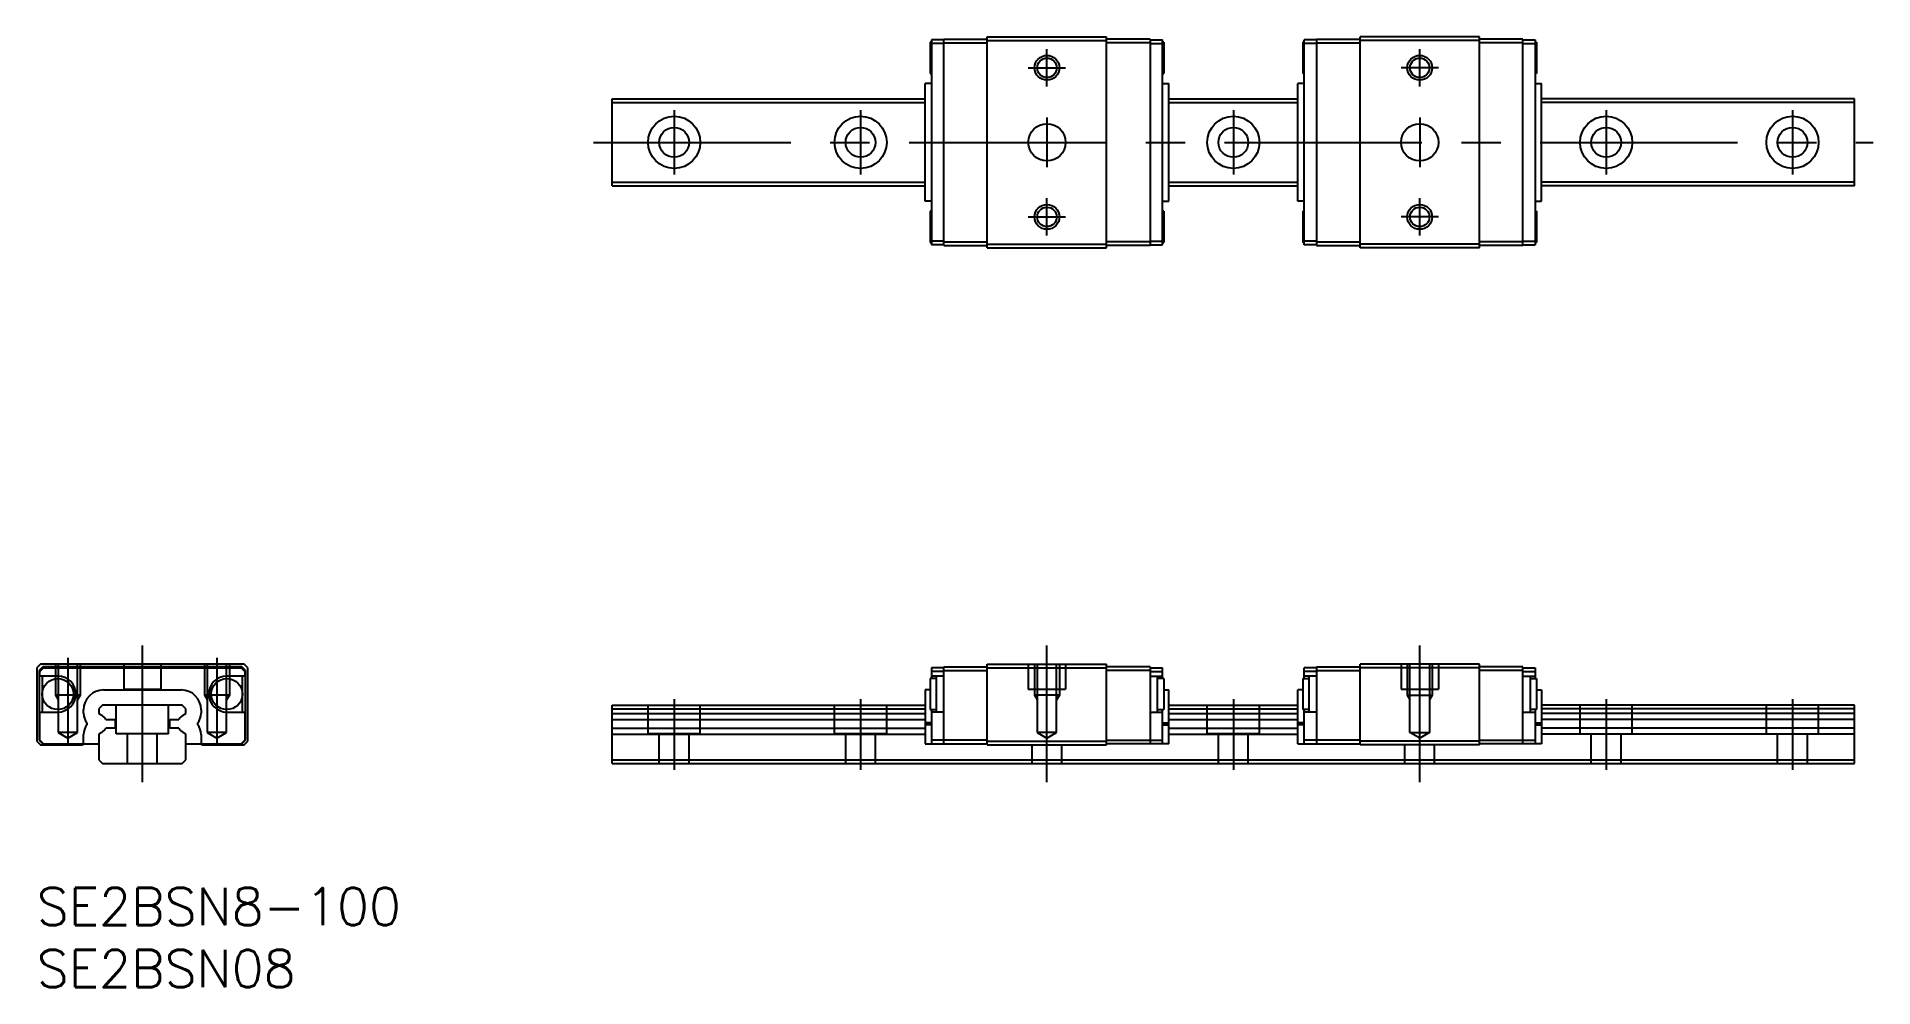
# Model space of a CAD drawing. Extents: x 0 to 148, y -8 to 68.
import ezdxf

# ---------------------------------------------------------------- set-up
doc = ezdxf.new("R2010")
doc.units = 0
doc.header["$LTSCALE"] = 0.5
doc.linetypes.add('CENTER', pattern=[50.8, 31.75, -6.35, 6.35, -6.35])
doc.linetypes.add('DASHED', pattern=[19.05, 12.7, -6.35])
for name, color, linetype in [('MSM_CENTER', 1, 'CENTER'), ('MSM_CONTINUOUS', 7, 'CONTINUOUS'), ('MSM_DASHED', 4, 'DASHED'), ('MSM_NARROW', 5, 'CONTINUOUS'), ('MSM_PART_NUMBER', 7, 'CONTINUOUS')]:
    doc.layers.add(name, color=color, linetype=linetype)
doc.styles.get("Standard").update_dxf_attribs({"font": 'txt.shx', "height": 1, "bigfont": 'bigfont.shx'})

# ---------------------------------------------------------------- blocks, each defined once
blk = doc.blocks.new('*U2')
at = {"layer": 'MSM_PART_NUMBER'}
blk.add_text('SE2BSN8-100', height=3, dxfattribs=at).set_placement((0, -3))
blk = doc.blocks.new('*U3')
at = {"layer": 'MSM_PART_NUMBER'}
blk.add_text('SE2BSN08', height=3, dxfattribs=at).set_placement((0, -8))

msp = doc.modelspace()

# ---------------------------------------------------------------- linework, layer by layer
at = {"layer": 'MSM_CENTER'}
for p, q in [((81.3, 64.5), (81.3, 67.5)), ((111.3, 64.5), (111.3, 67.5)), ((79.8, 66), (82.8, 66)), ((112.8, 66), (109.8, 66)), ((51.3, 62.6), (51.3, 57.4)), ((66.3, 62.6), (66.3, 57.4)), ((96.3, 62.6), (96.3, 57.4)), ((126.3, 62.6), (126.3, 57.4)), ((141.3, 62.6), (141.3, 57.4)), ((81.3, 62), (81.3, 58)), ((111.3, 62), (111.3, 58)), ((44.8, 60), (147.8, 60)), ((81.3, 52.5), (81.3, 55.5)), ((111.3, 52.5), (111.3, 55.5)), ((79.8, 54), (82.8, 54)), ((112.8, 54), (109.8, 54)), ((8.5, 8.5), (8.5, 19.5)), ((81.3, 8.5), (81.3, 19.5)), ((111.3, 8.5), (111.3, 19.5)), ((2.5, 18.5), (2.5, 11.55)), ((14.5, 18.5), (14.5, 11.55)), ((51.3, 15.2), (51.3, 9.5)), ((66.3, 15.2), (66.3, 9.5)), ((96.3, 15.2), (96.3, 9.5)), ((126.3, 15.2), (126.3, 9.5)), ((141.3, 15.2), (141.3, 9.5))]:
    msp.add_line(p, q, dxfattribs=at)
at = {"layer": 'MSM_CONTINUOUS'}
for p, q in [((71.9, 68.05), (71.9, 65.55)), ((72, 68.05), (71.9, 68.05)), ((72, 68.25), (72, 51.75)), ((73, 68.25), (72, 68.25)), ((73, 51.7), (73, 68.3)), ((73, 68.3), (76.5, 68.3)), ((73, 68), (76.5, 68)), ((76.5, 68.5), (86.1, 68.5)), ((76.5, 51.5), (76.5, 68.5)), ((76.5, 68.2), (86.1, 68.2)), ((86.1, 51.5), (86.1, 68.5)), ((89.6, 68.3), (86.1, 68.3)), ((89.6, 68), (86.1, 68)), ((89.6, 68.3), (89.6, 51.7)), ((89.6, 68.25), (90.6, 68.25)), ((90.6, 51.75), (90.6, 68.25)), ((90.7, 68.05), (90.6, 68.05)), ((90.7, 68.05), (90.7, 65.55)), ((101.9, 68.05), (101.9, 65.55)), ((101.9, 68.05), (102, 68.05)), ((103, 68.25), (102, 68.25)), ((102, 51.75), (102, 68.25)), ((103, 68.3), (103, 51.7)), ((103, 68.3), (106.5, 68.3)), ((103, 68), (106.5, 68)), ((106.5, 51.5), (106.5, 68.5)), ((116.1, 68.5), (106.5, 68.5)), ((116.1, 68.2), (106.5, 68.2)), ((116.1, 51.5), (116.1, 68.5)), ((119.6, 68.3), (116.1, 68.3)), ((119.6, 68), (116.1, 68)), ((119.6, 51.7), (119.6, 68.3)), ((119.6, 68.25), (120.6, 68.25)), ((120.6, 68.25), (120.6, 51.75)), ((120.6, 68.05), (120.7, 68.05)), ((120.7, 68.05), (120.7, 65.55)), ((73, 67.95), (72, 67.95)), ((89.6, 67.95), (90.6, 67.95)), ((103, 67.95), (102, 67.95)), ((119.6, 67.95), (120.6, 67.95)), ((71.9, 65.55), (72, 65.55)), ((90.6, 65.55), (90.7, 65.55)), ((102, 65.55), (101.9, 65.55)), ((120.7, 65.55), (120.6, 65.55)), ((72, 64.73), (71.5, 64.73)), ((71.5, 55.27), (71.5, 64.73)), ((90.6, 64.73), (91.1, 64.73)), ((91.1, 55.27), (91.1, 64.73)), ((102, 64.73), (101.5, 64.73)), ((101.5, 55.27), (101.5, 64.73)), ((120.6, 64.73), (121.1, 64.73)), ((121.1, 55.27), (121.1, 64.73)), ((46.3, 63.5), (71.5, 63.5)), ((46.3, 56.5), (46.3, 63.5)), ((46.3, 63.2), (71.5, 63.2)), ((91.1, 63.5), (101.5, 63.5)), ((91.1, 63.2), (101.5, 63.2)), ((146.3, 63.5), (121.1, 63.5)), ((146.3, 63.2), (121.1, 63.2)), ((146.3, 56.5), (146.3, 63.5)), ((46.3, 56.8), (71.5, 56.8)), ((46.3, 56.5), (71.5, 56.5)), ((91.1, 56.8), (101.5, 56.8)), ((91.1, 56.5), (101.5, 56.5)), ((146.3, 56.8), (121.1, 56.8)), ((146.3, 56.5), (121.1, 56.5)), ((72, 55.27), (71.5, 55.27)), ((90.6, 55.27), (91.1, 55.27)), ((102, 55.27), (101.5, 55.27)), ((120.6, 55.27), (121.1, 55.27)), ((71.9, 54.45), (71.9, 51.95)), ((72, 54.45), (71.9, 54.45)), ((90.7, 54.45), (90.6, 54.45)), ((90.7, 54.45), (90.7, 51.95)), ((101.9, 54.45), (101.9, 51.95)), ((101.9, 54.45), (102, 54.45)), ((120.6, 54.45), (120.7, 54.45)), ((120.7, 54.45), (120.7, 51.95)), ((71.9, 51.95), (72, 51.95)), ((73, 52.05), (72, 52.05)), ((73, 51.75), (72, 51.75)), ((73, 52), (76.5, 52)), ((76.5, 51.8), (86.1, 51.8)), ((89.6, 52), (86.1, 52)), ((89.6, 52.05), (90.6, 52.05)), ((89.6, 51.75), (90.6, 51.75)), ((90.6, 51.95), (90.7, 51.95)), ((102, 51.95), (101.9, 51.95)), ((103, 52.05), (102, 52.05)), ((103, 51.75), (102, 51.75)), ((103, 52), (106.5, 52)), ((116.1, 51.8), (106.5, 51.8)), ((119.6, 52), (116.1, 52)), ((119.6, 52.05), (120.6, 52.05)), ((119.6, 51.75), (120.6, 51.75)), ((120.7, 51.95), (120.6, 51.95)), ((73, 51.7), (76.5, 51.7)), ((76.5, 51.5), (86.1, 51.5)), ((89.6, 51.7), (86.1, 51.7)), ((103, 51.7), (106.5, 51.7)), ((116.1, 51.5), (106.5, 51.5)), ((119.6, 51.7), (116.1, 51.7)), ((0.3, 18), (0, 17.7)), ((0.5, 17.8), (0.2, 17.5)), ((16.7, 18), (0.3, 18)), ((16.5, 17.8), (0.5, 17.8)), ((16.8, 17.5), (16.5, 17.8)), ((17, 17.7), (16.7, 18)), ((73, 11.6), (73, 17.8)), ((73, 17.8), (76.5, 17.8)), ((76.5, 18), (86.1, 18)), ((76.5, 11.5), (76.5, 18)), ((86.1, 11.5), (86.1, 18)), ((89.6, 17.8), (86.1, 17.8)), ((89.6, 17.8), (89.6, 11.6)), ((103, 17.8), (103, 11.6)), ((103, 17.8), (106.5, 17.8)), ((106.5, 11.5), (106.5, 18)), ((116.1, 18), (106.5, 18)), ((116.1, 11.5), (116.1, 18)), ((119.6, 17.8), (116.1, 17.8)), ((119.6, 11.6), (119.6, 17.8)), ((0, 17.7), (0, 11.8)), ((0.2, 17.5), (0.2, 11.9)), ((0.25, 17.4), (0.55, 17.7)), ((0.25, 17.05), (0.25, 17.4)), ((1.7, 17.05), (0.25, 17.05)), ((0.45, 17.05), (0.45, 14.15)), ((0.55, 17.7), (16.45, 17.7)), ((16.75, 17.05), (15.3, 17.05)), ((16.45, 17.7), (16.75, 17.4)), ((16.55, 14.15), (16.55, 17.05)), ((16.75, 17.4), (16.75, 17.05)), ((16.8, 11.9), (16.8, 17.5)), ((17, 11.8), (17, 17.7)), ((72.4, 16.85), (71.9, 16.85)), ((71.9, 16.85), (71.9, 14.35)), ((72, 17.7), (72, 16.85)), ((73, 17.7), (72, 17.7)), ((73, 17.4), (72, 17.4)), ((73, 17.05), (72, 17.05)), ((72.4, 14.15), (72.4, 17.05)), ((73, 17.5), (76.5, 17.5)), ((76.5, 17.7), (86.1, 17.7)), ((89.6, 17.5), (86.1, 17.5)), ((89.6, 17.7), (90.6, 17.7)), ((89.6, 17.4), (90.6, 17.4)), ((89.6, 17.05), (90.6, 17.05)), ((90.2, 14.15), (90.2, 17.05)), ((90.7, 16.85), (90.2, 16.85)), ((90.6, 16.85), (90.6, 17.7)), ((90.7, 16.85), (90.7, 14.35)), ((101.9, 16.85), (102.4, 16.85)), ((101.9, 16.85), (101.9, 14.35)), ((102, 16.85), (102, 17.7)), ((103, 17.7), (102, 17.7)), ((103, 17.4), (102, 17.4)), ((103, 17.05), (102, 17.05)), ((102.4, 14.15), (102.4, 17.05)), ((103, 17.5), (106.5, 17.5)), ((116.1, 17.7), (106.5, 17.7)), ((119.6, 17.5), (116.1, 17.5)), ((119.6, 17.7), (120.6, 17.7)), ((119.6, 17.4), (120.6, 17.4)), ((119.6, 17.05), (120.6, 17.05)), ((120.2, 14.15), (120.2, 17.05)), ((120.2, 16.85), (120.7, 16.85)), ((120.6, 17.7), (120.6, 16.85)), ((120.7, 16.85), (120.7, 14.35)), ((5.37, 15.93), (11.63, 15.93)), ((71.9, 15.93), (71.5, 15.93)), ((71.5, 15.93), (71.5, 11.6)), ((90.7, 15.93), (91.1, 15.93)), ((91.1, 11.6), (91.1, 15.93)), ((101.5, 11.6), (101.5, 15.93)), ((101.9, 15.93), (101.5, 15.93)), ((120.7, 15.93), (121.1, 15.93)), ((121.1, 15.93), (121.1, 11.6)), ((0.25, 14.15), (1.7, 14.15)), ((0.25, 11.9), (0.25, 14.15)), ((3.77, 14.07), (3.77, 14.33)), ((5.3, 14.7), (5, 14.4)), ((5, 14.4), (5, 14.03)), ((5, 14.03), (5.23, 13.9)), ((11.7, 14.7), (5.3, 14.7)), ((5.57, 13.55), (6.3, 13.55)), ((6.3, 13.55), (6.3, 12.85)), ((10.7, 12.85), (10.7, 13.55)), ((10.7, 13.55), (11.43, 13.55)), ((12, 14.4), (11.7, 14.7)), ((11.77, 13.9), (12, 14.03)), ((12, 14.03), (12, 14.4)), ((13.23, 14.33), (13.23, 14.07)), ((15.3, 14.15), (16.75, 14.15)), ((16.75, 14.15), (16.75, 11.9)), ((46.3, 14.7), (71.5, 14.7)), ((46.3, 10), (46.3, 14.7)), ((46.3, 14.4), (71.5, 14.4)), ((46.3, 14.03), (71.5, 14.03)), ((46.3, 13.55), (71.5, 13.55)), ((71.9, 14.35), (72.4, 14.35)), ((72, 14.35), (72, 11.6)), ((73, 14.15), (72, 14.15)), ((89.6, 14.15), (90.6, 14.15)), ((90.2, 14.35), (90.7, 14.35)), ((90.6, 11.6), (90.6, 14.35)), ((91.1, 14.7), (101.5, 14.7)), ((91.1, 14.4), (101.5, 14.4)), ((91.1, 14.03), (101.5, 14.03)), ((91.1, 13.55), (101.5, 13.55)), ((102.4, 14.35), (101.9, 14.35)), ((102, 11.6), (102, 14.35)), ((103, 14.15), (102, 14.15)), ((119.6, 14.15), (120.6, 14.15)), ((120.7, 14.35), (120.2, 14.35)), ((120.6, 14.35), (120.6, 11.6)), ((146.3, 14.7), (121.1, 14.7)), ((146.3, 14.4), (121.1, 14.4)), ((146.3, 14.03), (121.1, 14.03)), ((146.3, 13.55), (121.1, 13.55)), ((146.3, 10), (146.3, 14.7)), ((0.2, 11.9), (0.5, 11.6)), ((0.55, 11.6), (0.25, 11.9)), ((3.77, 11.6), (3.77, 12.33)), ((4.05, 13.13), (4.05, 13.27)), ((5.23, 12.5), (5, 12.37)), ((5, 12.37), (5, 10.3)), ((6.3, 12.85), (5.57, 12.85)), ((11.43, 12.85), (10.7, 12.85)), ((12, 12.37), (11.77, 12.5)), ((12, 10.3), (12, 12.37)), ((12.95, 13.27), (12.95, 13.13)), ((13.23, 12.33), (13.23, 11.6)), ((16.75, 11.9), (16.45, 11.6)), ((16.5, 11.6), (16.8, 11.9)), ((46.3, 12.85), (71.5, 12.85)), ((46.3, 12.37), (71.5, 12.37)), ((72, 13.27), (71.5, 13.27)), ((72, 13.13), (71.5, 13.13)), ((76.5, 11.9), (72, 11.9)), ((86.1, 11.9), (90.6, 11.9)), ((90.6, 13.27), (91.1, 13.27)), ((90.6, 13.13), (91.1, 13.13)), ((91.1, 12.85), (101.5, 12.85)), ((91.1, 12.37), (101.5, 12.37)), ((102, 13.27), (101.5, 13.27)), ((102, 13.13), (101.5, 13.13)), ((106.5, 11.9), (102, 11.9)), ((116.1, 11.9), (120.6, 11.9)), ((120.6, 13.27), (121.1, 13.27)), ((120.6, 13.13), (121.1, 13.13)), ((146.3, 12.85), (121.1, 12.85)), ((146.3, 12.37), (121.1, 12.37)), ((0, 11.8), (0.3, 11.5)), ((0.3, 11.5), (3.63, 11.5)), ((0.5, 11.6), (5, 11.6)), ((3.63, 11.5), (3.84, 11.6)), ((12, 11.6), (16.5, 11.6)), ((13.16, 11.6), (13.37, 11.5)), ((13.37, 11.5), (16.7, 11.5)), ((16.7, 11.5), (17, 11.8)), ((71.5, 11.6), (76.45, 11.6)), ((76.45, 11.6), (76.45, 11.65)), ((76.45, 11.65), (76.5, 11.65)), ((76.5, 11.8), (86.1, 11.8)), ((76.5, 11.5), (86.1, 11.5)), ((86.15, 11.65), (86.1, 11.65)), ((86.15, 11.65), (86.15, 11.6)), ((91.1, 11.6), (86.15, 11.6)), ((101.5, 11.6), (106.45, 11.6)), ((106.45, 11.65), (106.5, 11.65)), ((106.45, 11.65), (106.45, 11.6)), ((116.1, 11.8), (106.5, 11.8)), ((116.1, 11.5), (106.5, 11.5)), ((116.15, 11.65), (116.1, 11.65)), ((116.15, 11.6), (116.15, 11.65)), ((121.1, 11.6), (116.15, 11.6)), ((5, 10.3), (5.3, 10)), ((5.3, 10), (11.7, 10)), ((11.7, 10), (12, 10.3)), ((46.3, 10.3), (146.3, 10.3)), ((46.3, 10), (146.3, 10))]:
    msp.add_line(p, q, dxfattribs=at)
for centre, radius in [((81.3, 66), 0.784), ((111.3, 66), 0.784), ((51.3, 60), 2.1), ((66.3, 60), 2.1), ((96.3, 60), 2.1), ((126.3, 60), 2.1), ((141.3, 60), 2.1), ((51.3, 60), 1.2), ((66.3, 60), 1.2), ((81.3, 60), 1.5), ((96.3, 60), 1.2), ((111.3, 60), 1.5), ((126.3, 60), 1.2), ((141.3, 60), 1.2), ((81.3, 54), 0.784), ((111.3, 54), 0.784), ((1.7, 15.6), 1.25), ((15.3, 15.6), 1.25)]:
    msp.add_circle(centre, radius, dxfattribs=at)
for centre, radius, start, end in [((1.7, 15.6), 1.45, 270, 90), ((15.3, 15.6), 1.45, 90, 270), ((5.37, 14.33), 1.6, 90, 180), ((11.63, 14.33), 1.6, 0, 90), ((5.07, 14.07), 1.3, 180, 217.958), ((4.79, 13.14), 0.875, 27.7195, 60.0003), ((12.21, 13.14), 0.875, 119.9997, 152.2805), ((11.93, 14.07), 1.3, 322.042, 0), ((5.07, 12.33), 1.3, 142.042, 180), ((4.79, 13.26), 0.875, 299.9997, 332.2805), ((12.21, 13.26), 0.875, 207.7195, 240.0003), ((11.93, 12.33), 1.3, 0, 37.958)]:
    msp.add_arc(centre, radius, start, end, dxfattribs=at)
at = {"layer": 'MSM_DASHED'}
for p, q in [((1.5, 18), (1.5, 15.5)), ((1.72, 18), (1.72, 12.5)), ((3.28, 12.5), (3.28, 18)), ((3.5, 18), (3.5, 15.5)), ((7, 18), (7, 16)), ((10, 18), (10, 16)), ((13.5, 18), (13.5, 15.5)), ((13.72, 18), (13.72, 12.5)), ((15.28, 12.5), (15.28, 18)), ((15.5, 18), (15.5, 15.5)), ((79.8, 18), (79.8, 16)), ((80.3, 18), (80.3, 15.5)), ((80.51, 18), (80.51, 12.5)), ((82.08, 12.5), (82.08, 18)), ((82.3, 18), (82.3, 15.5)), ((82.8, 18), (82.8, 16)), ((109.8, 18), (109.8, 16)), ((110.3, 18), (110.3, 15.5)), ((110.51, 12.5), (110.51, 18)), ((112.08, 18), (112.08, 12.5)), ((112.3, 18), (112.3, 15.5)), ((112.8, 18), (112.8, 16)), ((1.5, 15.5), (1.72, 15.13)), ((3.5, 15.5), (1.5, 15.5)), ((3.5, 15.5), (3.28, 15.13)), ((7, 16), (10, 16)), ((13.5, 15.5), (13.72, 15.13)), ((15.5, 15.5), (13.5, 15.5)), ((15.5, 15.5), (15.28, 15.13)), ((79.8, 16), (82.8, 16)), ((80.3, 15.5), (80.51, 15.13)), ((82.3, 15.5), (80.3, 15.5)), ((82.3, 15.5), (82.08, 15.13)), ((109.8, 16), (112.8, 16)), ((110.3, 15.5), (110.51, 15.13)), ((110.3, 15.5), (112.3, 15.5)), ((112.3, 15.5), (112.08, 15.13)), ((6.4, 12.4), (6.4, 14.7)), ((10.6, 12.4), (10.6, 14.7)), ((49.2, 12.4), (49.2, 14.7)), ((53.4, 12.4), (53.4, 14.7)), ((64.2, 12.4), (64.2, 14.7)), ((68.4, 12.4), (68.4, 14.7)), ((94.2, 12.4), (94.2, 14.7)), ((98.4, 12.4), (98.4, 14.7)), ((124.2, 12.4), (124.2, 14.7)), ((128.4, 12.4), (128.4, 14.7)), ((139.2, 12.4), (139.2, 14.7)), ((143.4, 12.4), (143.4, 14.7)), ((1.72, 12.5), (2.5, 12.05)), ((3.28, 12.5), (1.72, 12.5)), ((2.5, 12.05), (3.28, 12.5)), ((10.6, 12.4), (6.4, 12.4)), ((7.3, 10), (7.3, 12.4)), ((9.7, 10), (9.7, 12.4)), ((13.72, 12.5), (14.5, 12.05)), ((15.28, 12.5), (13.72, 12.5)), ((14.5, 12.05), (15.28, 12.5)), ((53.4, 12.4), (49.2, 12.4)), ((50.1, 10), (50.1, 12.4)), ((52.5, 10), (52.5, 12.4)), ((68.4, 12.4), (64.2, 12.4)), ((65.1, 10), (65.1, 12.4)), ((67.5, 10), (67.5, 12.4)), ((80.51, 12.5), (81.3, 12.05)), ((82.08, 12.5), (80.51, 12.5)), ((81.3, 12.05), (82.08, 12.5)), ((98.4, 12.4), (94.2, 12.4)), ((95.1, 10), (95.1, 12.4)), ((97.5, 10), (97.5, 12.4)), ((111.3, 12.05), (110.51, 12.5)), ((110.51, 12.5), (112.08, 12.5)), ((112.08, 12.5), (111.3, 12.05)), ((124.2, 12.4), (128.4, 12.4)), ((125.1, 10), (125.1, 12.4)), ((127.5, 10), (127.5, 12.4)), ((139.2, 12.4), (143.4, 12.4)), ((140.1, 10), (140.1, 12.4)), ((142.5, 10), (142.5, 12.4)), ((80.1, 10), (80.1, 11.5)), ((82.5, 10), (82.5, 11.5)), ((110.1, 10), (110.1, 11.5)), ((112.5, 10), (112.5, 11.5))]:
    msp.add_line(p, q, dxfattribs=at)
at = {"layer": 'MSM_NARROW'}
for centre in [(81.3, 66), (111.3, 66), (81.3, 54), (111.3, 54)]:
    msp.add_circle(centre, 1, dxfattribs=at)

# ---------------------------------------------------------------- block references
at = {"layer": 'MSM_CONTINUOUS'}
for name in ['*U2', '*U3']:
    msp.add_blockref(name, (0, 0), dxfattribs=at)

doc.saveas('drawing.dxf')
